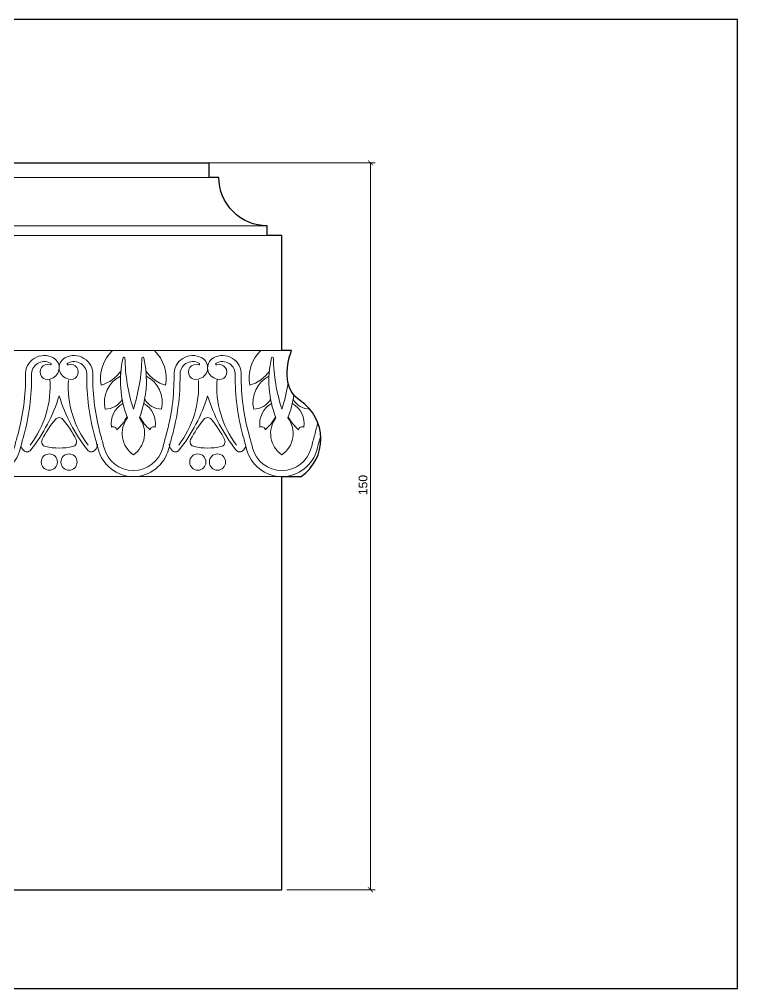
# Model space of a CAD drawing. Header units: inches. Extents: x 394 to 694, y 2372 to 2572.
# Drawn here: x 545.8 to 694.1, y 2371.7 to 2571.7 of the extents above; entities that cross this region are included whole.
import ezdxf

# ---------------------------------------------------------------- set-up
doc = ezdxf.new("R2010")
doc.units = ezdxf.units.IN
doc.header["$MEASUREMENT"] = 0
doc.styles.get("Standard").update_dxf_attribs({"font": 'arial.ttf'})
doc.dimstyles.new('M_1', dxfattribs={"dimtxt": 1.8, "dimasz": 1, "dimexe": 1, "dimexo": 1, "dimgap": 0.6, "dimtad": 1, "dimdec": 0, "dimdsep": 46, "dimtxsty": 'Standard', "dimblk": 'ARCHTICK', "dimcen": -5, "dimclrd": 7, "dimclre": 7, "dimclrt": 7, "dimadec": 0, "dimazin": 0, "dimtfac": 1, "dimtdec": 0, "dimtmove": 0, "dimatfit": 3, "dimfxl": 1, "dimtolj": 1, "dimtzin": 0, "dimlwd": 5, "dimlwe": 5, "dimarcsym": 0})

# ---------------------------------------------------------------- blocks, each defined once
blk = doc.blocks.new('_ArchTick')
at = {"color": 0, "linetype": 'ByBlock', "const_width": 0.15}
blk.add_lwpolyline([(-0.5, -0.5), (0.5, 0.5)], dxfattribs=at)
blk = doc.blocks.new('*D5')
at = {"color": 7, "lineweight": 5, "ltscale": 1000, "transparency": 16777216}
for p, q in [((581.5, 2542.08), (619.25, 2542.08)), ((618.25, 2542.08), (618.25, 2392.08)), ((601, 2392.08), (619.25, 2392.08))]:
    blk.add_line(p, q, dxfattribs=at)
at = {"layer": 'Defpoints', "color": 0, "ltscale": 1000, "transparency": 16777216}
for p in [(580.5, 2542.08), (600, 2392.08), (618.25, 2392.08)]:
    blk.add_point(p, dxfattribs=at)
at = {"color": 7, "lineweight": 5, "ltscale": 1000, "transparency": 16777216}
for p, rotation in [((618.25, 2542.08), 90), ((618.25, 2392.08), 270)]:
    blk.add_blockref('_ArchTick', p, dxfattribs=dict(at, rotation=rotation))
at = {"color": 7, "ltscale": 1000, "transparency": 16777216, "insert": (616.73, 2475.59), "char_height": 1.8, "attachment_point": 5, "rotation": 90}
blk.add_mtext('\\A1;150', dxfattribs=at)

msp = doc.modelspace()

# ---------------------------------------------------------------- linework, layer by layer
at = {"color": 7}
for p, q in [((485.15, 2542.08), (584.97, 2542.08)), ((500.15, 2392.08), (599.97, 2392.08))]:
    msp.add_line(p, q, dxfattribs=at)
at = {"color": 7, "lineweight": 15, "ltscale": 1000}
for p, q in [((487.15, 2539.08), (586.97, 2539.08)), ((497.15, 2529.08), (596.97, 2529.08)), ((500.15, 2527.08), (599.97, 2527.08)), ((500.15, 2503.35), (601.97, 2503.35)), ((500.15, 2477.35), (603.97, 2477.35))]:
    msp.add_line(p, q, dxfattribs=at)
at = {"color": 6, "ltscale": 1000}
msp.add_lwpolyline([(394.05, 2371.68), (694.05, 2371.68), (694.05, 2571.68), (394.05, 2571.68)], close=True, dxfattribs=at)
at = {"color": 7}
msp.add_lwpolyline([(599.97, 2392.08), (599.97, 2477.35), (603.97, 2477.35, 0.530039), (603.79, 2492.97, -0.230052), (601.12, 2497.48, -0.113504), (601.97, 2503.35), (599.97, 2503.35), (599.97, 2527.08), (596.97, 2527.08), (596.97, 2529.08, -0.414214), (586.97, 2539.08), (584.97, 2539.08), (584.97, 2542.08)], format="xyb", dxfattribs=at)
at = {"color": 7, "lineweight": 15, "ltscale": 1000}
for points in [[(538.67, 2477.35, 0.342671), (545.94, 2482.99, -0.005554), (546.64, 2485.61, 0.071242), (548.3, 2498.27, -0.595553), (552.21, 2500.74, -1), (552.08, 2500.37, 1.389347), (552.06, 2497.46, 0.700036), (552.81, 2501.82, 0.592263), (547.06, 2498.23, -0.071067), (545.44, 2485.94, 0.005554), (544.74, 2483.3, -0.342671), (538.67, 2478.59)], [(569.32, 2477.35, -0.342671), (562.05, 2482.99, 0.005554), (561.35, 2485.61, -0.071242), (559.69, 2498.27, 0.595553), (555.79, 2500.74, 1), (555.91, 2500.37, -1.389347), (555.93, 2497.46, -0.700036), (555.18, 2501.82, -0.592263), (560.94, 2498.23, 0.071067), (562.55, 2485.94, -0.005554), (563.26, 2483.3, 0.342671), (569.32, 2478.59)], [(564.98, 2503.35, 0.251593), (562.68, 2496.18, 0.168745), (566.73, 2499.11, 0.012205), (566.66, 2498.09, 0.342321), (563.5, 2491.27, 0.276758), (566.99, 2493.31, 0.010436), (567.16, 2492.45, 0.30465), (564.79, 2487.52, -0.530157), (565.9, 2487.01, 0.103605), (567.99, 2489.71, 0.003155), (568.09, 2489.46, 0.429301), (569.32, 2481.84)], [(573.66, 2503.35, -0.251593), (575.97, 2496.18, -0.168745), (571.91, 2499.11, -0.012205), (571.98, 2498.09, -0.342321), (575.15, 2491.27, -0.276758), (571.66, 2493.31, -0.010436), (571.48, 2492.45, -0.30465), (573.85, 2487.52, 0.530157), (572.75, 2487.01, -0.103605), (570.65, 2489.71, -0.003155), (570.56, 2489.46, -0.429301), (569.32, 2481.84)], [(569.32, 2477.35, 0.342671), (576.59, 2482.99, -0.005554), (577.29, 2485.61, 0.071242), (578.95, 2498.27, -0.595553), (582.86, 2500.74, -1), (582.73, 2500.37, 1.389347), (582.71, 2497.46, 0.700036), (583.47, 2501.82, 0.592263), (577.71, 2498.23, -0.071067), (576.09, 2485.94, 0.005554), (575.39, 2483.3, -0.342671), (569.32, 2478.59)], [(599.97, 2477.35, -0.342671), (592.7, 2482.99, 0.005554), (592, 2485.61, -0.071242), (590.34, 2498.27, 0.595553), (586.44, 2500.74, 1), (586.56, 2500.37, -1.389347), (586.58, 2497.46, -0.700036), (585.83, 2501.82, -0.592263), (591.59, 2498.23, 0.071067), (593.2, 2485.94, -0.005554), (593.91, 2483.3, 0.342671), (599.97, 2478.59)], [(595.63, 2503.35, 0.251593), (593.33, 2496.18, 0.168745), (597.39, 2499.11, 0.012205), (597.31, 2498.09, 0.342321), (594.15, 2491.27, 0.276758), (597.64, 2493.31, 0.010436), (597.82, 2492.45, 0.30465), (595.44, 2487.52, -0.530157), (596.55, 2487.01, 0.103605), (598.64, 2489.71, 0.003155), (598.74, 2489.46, 0.429301), (599.97, 2481.84)], [(568.09, 2489.46, -0.151187), (567.18, 2501.84, -0.885044), (567.58, 2501.79, 0.073824), (569.32, 2491.28)], [(570.56, 2489.46, 0.151187), (571.47, 2501.84, 0.885044), (571.07, 2501.79, -0.073824), (569.32, 2491.28)], [(598.74, 2489.46, -0.151187), (597.83, 2501.84, -0.885044), (598.23, 2501.79, 0.073824), (599.97, 2491.28)], [(601.26, 2496.62, -0.037888), (599.97, 2491.28)], [(601.21, 2489.46, 0.058392), (602.45, 2494.19, 0.058392)], [(561.9, 2484.06, -0.191852), (561.39, 2482.76, -0.457651), (559.85, 2482.83, -0.092747), (554, 2493.97, -0.092747), (548.14, 2482.83, -0.457651), (546.61, 2482.76, -0.142784), (546.12, 2483.7)], [(576.74, 2484.06, 0.191852), (577.26, 2482.76, 0.457651), (578.79, 2482.83, 0.092747), (584.65, 2493.97, 0.092747), (590.5, 2482.83, 0.457651), (592.04, 2482.76, 0.142784), (592.52, 2483.7)], [(605.8, 2491.27, -0.276758), (602.31, 2493.31, -0.010436), (602.13, 2492.45, -0.30465), (604.51, 2487.52, 0.530157), (603.4, 2487.01, -0.103605), (601.3, 2489.71, -0.003155), (601.21, 2489.46, -0.429301), (599.97, 2481.84)], [(607.38, 2488.52, -0.015145), (606.75, 2485.94, 0.005554), (606.04, 2483.3, -0.342671), (599.97, 2478.59)], [(599.97, 2477.35, 0.342671), (607.24, 2482.99, -0.005554), (607.94, 2485.61, 0.00113), (608, 2485.8, 0.00113)]]:
    msp.add_lwpolyline(points, format="xyb", dxfattribs=at)
for points in [[(554.77, 2489.14, -0.060464), (557.5, 2484.96, -0.489965), (556.8, 2483.52, -0.103592), (551.19, 2483.52, -0.489965), (550.49, 2484.96, -0.060464), (553.22, 2489.14, -0.465437)], [(583.87, 2489.14, 0.060464), (581.14, 2484.96, 0.489965), (581.85, 2483.52, 0.103592), (587.45, 2483.52, 0.489965), (588.15, 2484.96, 0.060464), (585.43, 2489.14, 0.465437)]]:
    msp.add_lwpolyline(points, format="xyb", close=True, dxfattribs=at)
for centre in [(551.97, 2480.33), (556.03, 2480.33), (582.62, 2480.33), (586.68, 2480.33)]:
    msp.add_circle(centre, 1.68, dxfattribs=at)
for centre, start, end in [((532.35, 2495.92), 322.4038, 4.473), ((575.65, 2495.92), 176.3796, 217.5962), ((563, 2495.92), 322.4038, 3.6204), ((606.3, 2495.92), 175.527, 217.5962)]:
    msp.add_arc(centre, 19.78, start, end, dxfattribs=at)

# ---------------------------------------------------------------- dimensions: what is measured, and where the dimension line sits
at = {"color": 5, "ltscale": 1000}
dim = msp.add_linear_dim(base=(618.25, 2392.08), p1=(580.5, 2542.08), p2=(600, 2392.08), angle=90, dimstyle='M_1', dxfattribs=at)
dim.commit()
dim.dimension.update_dxf_attribs({"geometry": '*D5', "text_midpoint": (618.25, 2475.59), "dimtype": 128})

doc.saveas('drawing.dxf')
